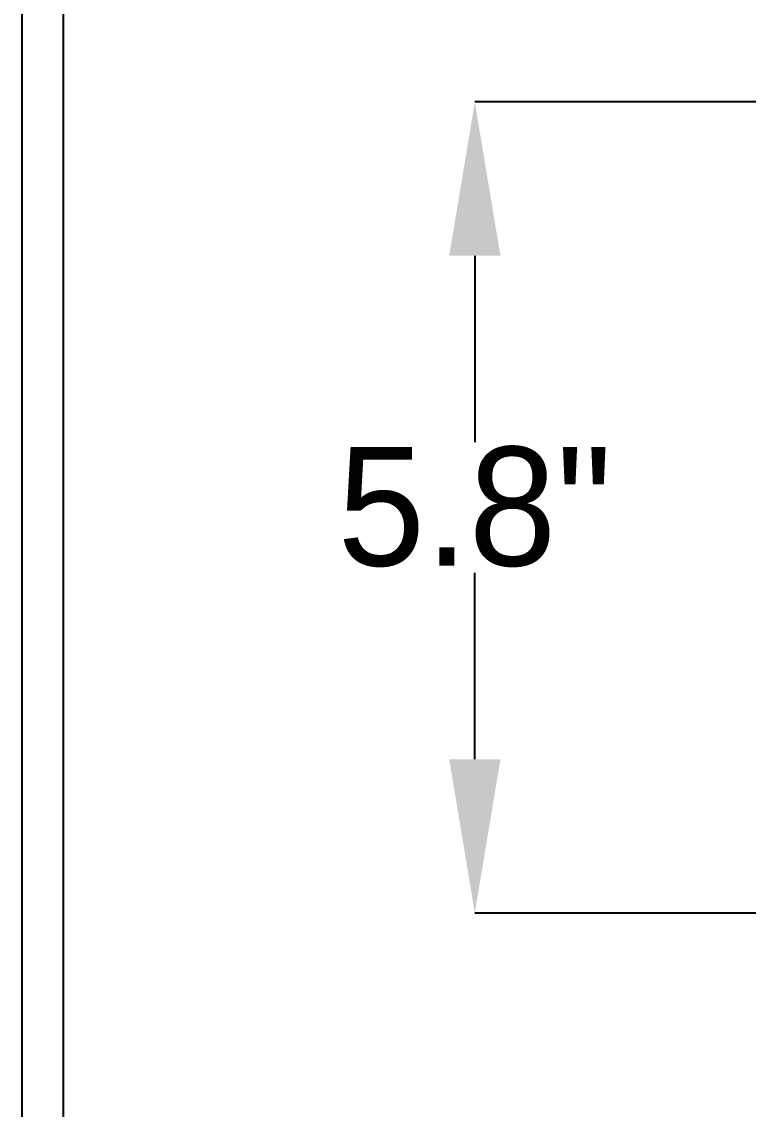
# Model space of a CAD drawing. Header units: inches. Extents: x 0 to 81.1, y 0 to 52.1.
# Drawn here: x 0 to 5.2, y 17.77 to 25.55 of the extents above; entities that cross this region are included whole.
import ezdxf
from ezdxf.enums import TextEntityAlignment as Align

# ---------------------------------------------------------------- set-up
doc = ezdxf.new("R2010")
doc.units = ezdxf.units.IN
doc.header["$MEASUREMENT"] = 0
doc.linetypes.add('SLD-Solid', pattern=[0])
doc.styles.add('Fields', font='simplex.shx', dxfattribs={"height": 0.185})
doc.styles.add('SLDTEXTSTYLE0', font='arial.ttf', dxfattribs={"width": 0.948})
doc.dimstyles.new('SLDDIMSTYLE0', dxfattribs={"dimtxt": 0.133472, "dimasz": 0.133472, "dimexe": 0, "dimexo": 0.0625, "dimgap": 0.033368, "dimtad": 0, "dimtih": 1, "dimtoh": 1, "dimdec": 4, "dimrnd": 1e-09, "dimzin": 12, "dimdsep": 46, "dimtxsty": 'SLDTEXTSTYLE0', "dimsah": 1, "dimcen": 0.09, "dimadec": 0, "dimazin": 3, "dimtfac": 1, "dimtdec": 4, "dimtofl": 0, "dimtmove": 0, "dimatfit": 3, "dimfxl": 1, "dimfrac": 2, "dimtolj": 1, "dimtzin": 12, "dimarcsym": 0})

# ---------------------------------------------------------------- blocks, each defined once
blk = doc.blocks.new('RG_Master_Ver_4_2_2')
at = {"color": 3}
blk.add_line((0.125, 21.7336), (0.125, 0.1939), dxfattribs=at)
blk.add_lwpolyline([(0, -0.044), (34.25, -0.044), (34.25, 21.956), (0, 21.956)], close=True, dxfattribs=at)
at = {"style": 'Fields'}
for tag, p in [('DESCRIPTION_3', (13.1158, 1.307)), ('DRN_3', (15.4724, 1.307)), ('CHK_3', (16.5293, 1.307)), ('APP_3', (17.5522, 1.307)), ('DATE_3', (18.8294, 1.307)), ('DRAWING_DESC', (32.2295, 1.2455)), ('CUSTOMER', (28.9966, 1.2135)), ('DESCRIPTION_2', (13.1158, 0.9513)), ('DRN_2', (15.4724, 0.9513)), ('CHK_2', (16.5293, 0.9513)), ('APP_2', (17.5522, 0.9513)), ('DATE_2', (18.8294, 0.9513)), ('SIZE', (30.7145, 0.8944)), ('DRAWING_#', (32.125, 0.8944)), ('REV', (33.5429, 0.8944)), ('PROJECT_#', (28.9813, 0.5809)), ('DESCRIPTION_1', (13.1158, 0.5956)), ('DRN_1', (15.4724, 0.5956)), ('CHK_1', (16.5293, 0.5956)), ('APP_1', (17.5522, 0.5956)), ('DATE_1', (18.8294, 0.5956)), ('DRN_BY', (30.875, 0.5245)), ('CHK_BY', (31.7615, 0.5245)), ('APP_BY', (32.75, 0.5245)), ('SCALE', (33.6518, 0.5245)), ('PROJECT_NAME', (29.021, 0.1759)), ('SHEETNUM', (32.7527, 0.1759)), ('TTL_SHTS', (33.5471, 0.1759))]:
    blk.add_attdef(tag, text='', height=0.125, dxfattribs=at).set_placement(p, align=Align.CENTER)
at = {"style": 'Fields', "flags": 9}
blk.add_attdef('WD_TB', (9.9529, 0.1939), '', height=0.0638, dxfattribs=at)
blk = doc.blocks.new('*D20')
at = {"color": 0, "linetype": 'SLD-Solid', "lineweight": -2, "transparency": 16777216}
for p, q in [((5.6924, 24.9747), (3.2405, 24.9747)), ((3.2405, 23.8747), (3.2405, 22.5421)), ((3.2405, 20.2747), (3.2405, 21.6074)), ((5.3224, 19.1747), (3.2405, 19.1747))]:
    blk.add_line(p, q, dxfattribs=at)
at = {"color": 0, "linetype": 'SLD-Solid', "transparency": 16777216}
for points in [[(3.0572, 23.8747), (3.4238, 23.8747), (3.2405, 24.9747)], [(3.0572, 20.2747), (3.4238, 20.2747), (3.2405, 19.1747)]]:
    blk.add_solid(points, dxfattribs=at)
at = {"layer": 'Defpoints', "color": 0, "linetype": 'SLD-Solid', "transparency": 16777216}
for p in [(5.7549, 24.9747), (3.2405, 19.1747), (5.3849, 19.1747)]:
    blk.add_point(p, dxfattribs=at)
at = {"color": 0, "linetype": 'SLD-Solid', "lineweight": 18, "transparency": 16777216, "insert": (3.2405, 22.5087), "char_height": 0.85, "attachment_point": 2, "style": 'SLDTEXTSTYLE0'}
blk.add_mtext('\\A1;5.8"', dxfattribs=at)

msp = doc.modelspace()

# ---------------------------------------------------------------- block references
at = {"xscale": 2.368613138686131, "yscale": 2.368613138686131, "zscale": 2.368613138686131}
msp.add_blockref('RG_Master_Ver_4_2_2', (0, 0.08554), dxfattribs=at)

# ---------------------------------------------------------------- dimensions: what is measured, and where the dimension line sits
at = {"color": 2, "linetype": 'SLD-Solid', "lineweight": 18}
dim = msp.add_linear_dim(base=(3.24051, 19.17473), p1=(5.75485, 24.97473), p2=(5.38485, 19.17473), angle=270, text='<>"', dimstyle='SLDDIMSTYLE0', override={"dimtxt": 0.85, "dimasz": 1.1}, dxfattribs=at)
dim.commit()
dim.dimension.update_dxf_attribs({"geometry": '*D20', "text_midpoint": (3.24051, 22.07473), "dimtype": 160})

doc.saveas('drawing.dxf')
